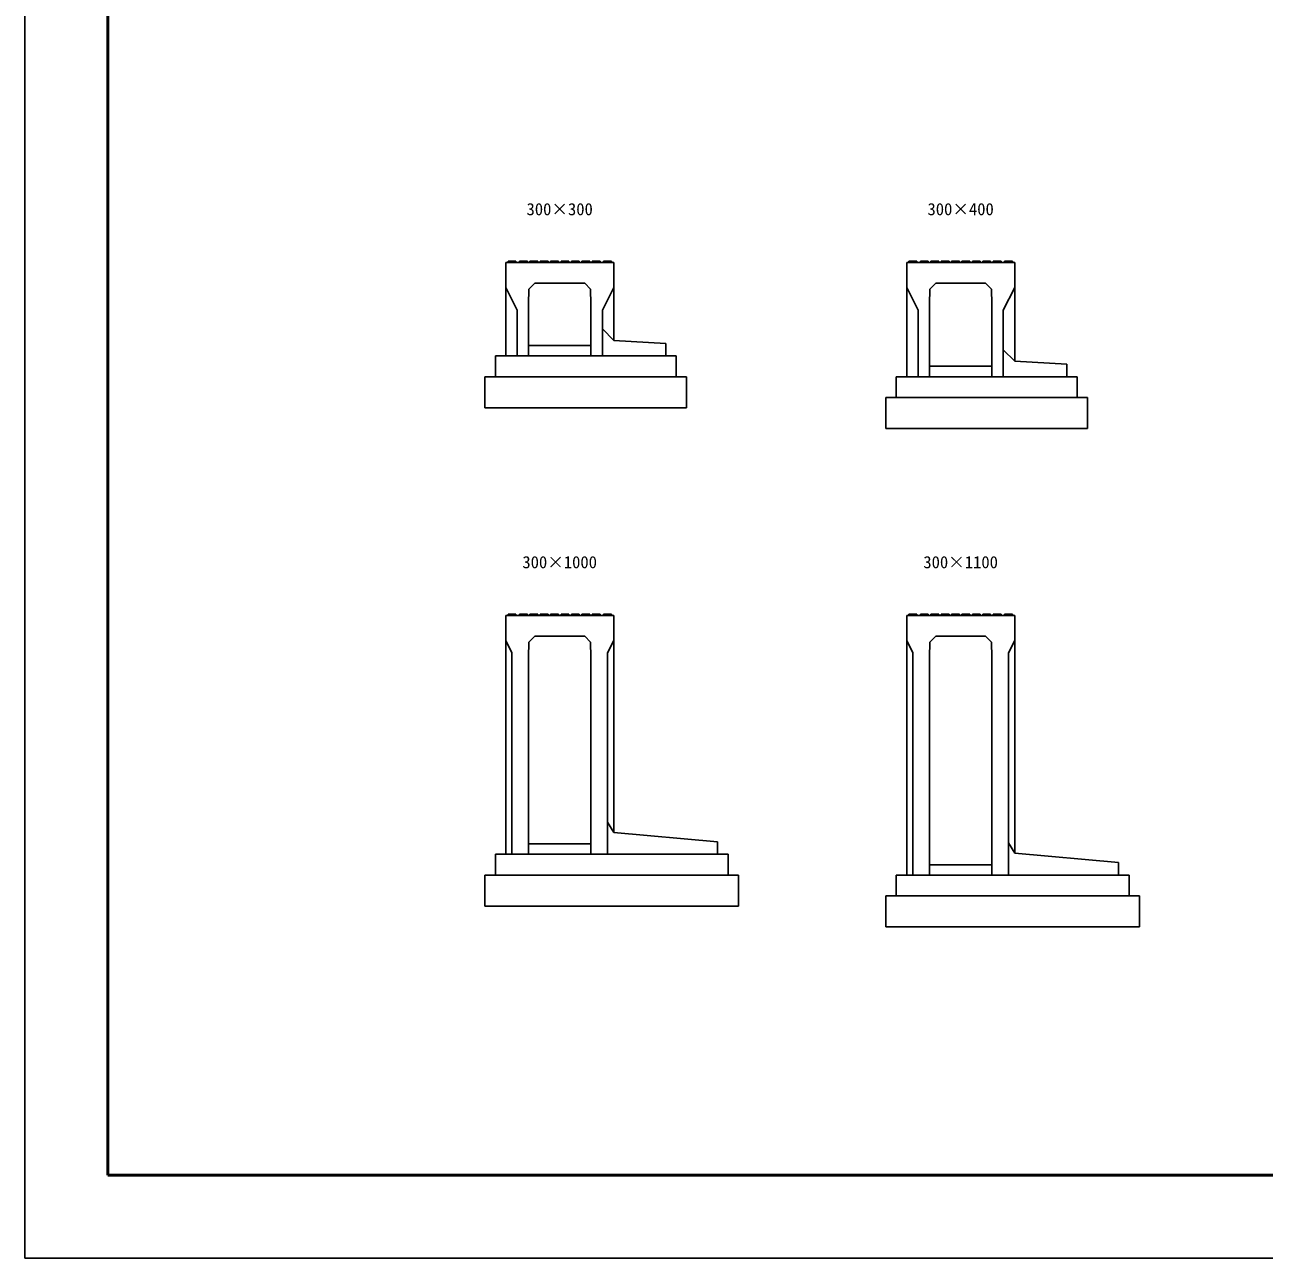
# Model space of a CAD drawing. Units: millimetres, scale not verified. Extents: x -16800 to 16800, y -5940 to 5940.
# Drawn here: x -16800 to -10834, y -5940 to 0 of the extents above; entities that cross this region are included whole.
import ezdxf
from ezdxf.enums import TextEntityAlignment as Align

# ---------------------------------------------------------------- set-up
doc = ezdxf.new("R2010")
doc.units = ezdxf.units.MM
doc.header["$LTSCALE"] = 20
for name, color, linetype, lineweight in [('0-1_Defpoints', 5, 'Continuous', 25), ('0-2_HATCH', 6, 'Continuous', 25), ('0-5_OUTLINE', 3, 'Continuous', 25), ('0-6_TXT', 7, 'Continuous', 25), ('0-7_WAKU', 3, 'Continuous', 25)]:
    doc.layers.add(name, color=color, linetype=linetype, lineweight=lineweight)
doc.styles.add('ＭＳ ゴシック', font='')
doc.styles.get('ＭＳ ゴシック').set_extended_font_data('MS Gothic')

msp = doc.modelspace()

# ---------------------------------------------------------------- linework, layer by layer
at = {"layer": '0-1_Defpoints'}
msp.add_lwpolyline([(-16800, -5940), (0, -5940), (0, 5940), (-16800, 5940)], close=True, dxfattribs=at)
at = {"layer": '0-2_HATCH'}
for p, q in [((-14475, -1144.84), (-14474, -1138.34)), ((-14474, -1138.34), (-14436, -1138.34)), ((-14435, -1144.84), (-14436, -1138.34)), ((-14420, -1144.84), (-14419, -1138.34)), ((-14419, -1138.34), (-14381, -1138.34)), ((-14380, -1144.84), (-14381, -1138.34)), ((-14370, -1144.84), (-14369, -1138.34)), ((-14369, -1138.34), (-14331, -1138.34)), ((-14330, -1144.84), (-14331, -1138.34)), ((-14320, -1144.84), (-14319, -1138.34)), ((-14319, -1138.34), (-14281, -1138.34)), ((-14280, -1144.84), (-14281, -1138.34)), ((-14270, -1144.84), (-14269, -1138.34)), ((-14269, -1138.34), (-14231, -1138.34)), ((-14230, -1144.84), (-14231, -1138.34)), ((-14220, -1144.84), (-14219, -1138.34)), ((-14181, -1138.34), (-14219, -1138.34)), ((-14180, -1144.84), (-14181, -1138.34)), ((-14170, -1144.84), (-14169, -1138.34)), ((-14131, -1138.34), (-14169, -1138.34)), ((-14130, -1144.84), (-14131, -1138.34)), ((-14120, -1144.84), (-14119, -1138.34)), ((-14081, -1138.34), (-14119, -1138.34)), ((-14080, -1144.84), (-14081, -1138.34)), ((-14070, -1144.84), (-14069, -1138.34)), ((-14031, -1138.34), (-14069, -1138.34)), ((-14030, -1144.84), (-14031, -1138.34)), ((-14015, -1144.84), (-14014, -1138.34)), ((-13976, -1138.34), (-14014, -1138.34)), ((-13975, -1144.84), (-13976, -1138.34)), ((-12545, -1144.84), (-12544, -1138.34)), ((-12544, -1138.34), (-12506, -1138.34)), ((-12505, -1144.84), (-12506, -1138.34)), ((-12490, -1144.84), (-12489, -1138.34)), ((-12489, -1138.34), (-12451, -1138.34)), ((-12450, -1144.84), (-12451, -1138.34)), ((-12440, -1144.84), (-12439, -1138.34)), ((-12439, -1138.34), (-12401, -1138.34)), ((-12400, -1144.84), (-12401, -1138.34)), ((-12390, -1144.84), (-12389, -1138.34)), ((-12389, -1138.34), (-12351, -1138.34)), ((-12350, -1144.84), (-12351, -1138.34)), ((-12340, -1144.84), (-12339, -1138.34)), ((-12339, -1138.34), (-12301, -1138.34)), ((-12300, -1144.84), (-12301, -1138.34)), ((-12290, -1144.84), (-12289, -1138.34)), ((-12251, -1138.34), (-12289, -1138.34)), ((-12250, -1144.84), (-12251, -1138.34)), ((-12240, -1144.84), (-12239, -1138.34)), ((-12201, -1138.34), (-12239, -1138.34)), ((-12200, -1144.84), (-12201, -1138.34)), ((-12190, -1144.84), (-12189, -1138.34)), ((-12151, -1138.34), (-12189, -1138.34)), ((-12150, -1144.84), (-12151, -1138.34)), ((-12140, -1144.84), (-12139, -1138.34)), ((-12101, -1138.34), (-12139, -1138.34)), ((-12100, -1144.84), (-12101, -1138.34)), ((-12085, -1144.84), (-12084, -1138.34)), ((-12046, -1138.34), (-12084, -1138.34)), ((-12045, -1144.84), (-12046, -1138.34)), ((-14475, -2844.84), (-14474, -2838.34)), ((-14474, -2838.34), (-14436, -2838.34)), ((-14435, -2844.84), (-14436, -2838.34)), ((-14420, -2844.84), (-14419, -2838.34)), ((-14419, -2838.34), (-14381, -2838.34)), ((-14380, -2844.84), (-14381, -2838.34)), ((-14370, -2844.84), (-14369, -2838.34)), ((-14369, -2838.34), (-14331, -2838.34)), ((-14330, -2844.84), (-14331, -2838.34)), ((-14320, -2844.84), (-14319, -2838.34)), ((-14319, -2838.34), (-14281, -2838.34)), ((-14280, -2844.84), (-14281, -2838.34)), ((-14270, -2844.84), (-14269, -2838.34)), ((-14269, -2838.34), (-14231, -2838.34)), ((-14230, -2844.84), (-14231, -2838.34)), ((-14220, -2844.84), (-14219, -2838.34)), ((-14181, -2838.34), (-14219, -2838.34)), ((-14180, -2844.84), (-14181, -2838.34)), ((-14170, -2844.84), (-14169, -2838.34)), ((-14131, -2838.34), (-14169, -2838.34)), ((-14130, -2844.84), (-14131, -2838.34)), ((-14120, -2844.84), (-14119, -2838.34)), ((-14081, -2838.34), (-14119, -2838.34)), ((-14080, -2844.84), (-14081, -2838.34)), ((-14070, -2844.84), (-14069, -2838.34)), ((-14031, -2838.34), (-14069, -2838.34)), ((-14030, -2844.84), (-14031, -2838.34)), ((-14015, -2844.84), (-14014, -2838.34)), ((-13976, -2838.34), (-14014, -2838.34)), ((-13975, -2844.84), (-13976, -2838.34)), ((-12545, -2844.84), (-12544, -2838.34)), ((-12544, -2838.34), (-12506, -2838.34)), ((-12505, -2844.84), (-12506, -2838.34)), ((-12490, -2844.84), (-12489, -2838.34)), ((-12489, -2838.34), (-12451, -2838.34)), ((-12450, -2844.84), (-12451, -2838.34)), ((-12440, -2844.84), (-12439, -2838.34)), ((-12439, -2838.34), (-12401, -2838.34)), ((-12400, -2844.84), (-12401, -2838.34)), ((-12390, -2844.84), (-12389, -2838.34)), ((-12389, -2838.34), (-12351, -2838.34)), ((-12350, -2844.84), (-12351, -2838.34)), ((-12340, -2844.84), (-12339, -2838.34)), ((-12339, -2838.34), (-12301, -2838.34)), ((-12300, -2844.84), (-12301, -2838.34)), ((-12290, -2844.84), (-12289, -2838.34)), ((-12251, -2838.34), (-12289, -2838.34)), ((-12250, -2844.84), (-12251, -2838.34)), ((-12240, -2844.84), (-12239, -2838.34)), ((-12201, -2838.34), (-12239, -2838.34)), ((-12200, -2844.84), (-12201, -2838.34)), ((-12190, -2844.84), (-12189, -2838.34)), ((-12151, -2838.34), (-12189, -2838.34)), ((-12150, -2844.84), (-12151, -2838.34)), ((-12140, -2844.84), (-12139, -2838.34)), ((-12101, -2838.34), (-12139, -2838.34)), ((-12100, -2844.84), (-12101, -2838.34)), ((-12085, -2844.84), (-12084, -2838.34)), ((-12046, -2838.34), (-12084, -2838.34)), ((-12045, -2844.84), (-12046, -2838.34))]:
    msp.add_line(p, q, dxfattribs=at)
at = {"layer": '0-5_OUTLINE'}
for p, q in [((-14485, -1144.84), (-14485, -1594.84)), ((-13965, -1144.84), (-14485, -1144.84)), ((-13965, -1144.84), (-13965, -1519.84)), ((-12555, -1144.84), (-12555, -1694.84)), ((-12035, -1144.84), (-12555, -1144.84)), ((-12035, -1144.84), (-12035, -1619.84)), ((-14345, -1244.84), (-14373.21, -1273.05)), ((-12415, -1244.84), (-12443.21, -1273.05)), ((-14485, -1264.84), (-14430, -1374.84)), ((-14373.21, -1273.05), (-14375, -1344.84)), ((-14075, -1344.84), (-14076.8, -1273.05)), ((-13965, -1264.84), (-14020, -1374.84)), ((-12443.21, -1273.05), (-12445, -1344.84)), ((-12145, -1344.84), (-12146.8, -1273.05)), ((-14375, -1344.84), (-14375, -1594.84)), ((-14075, -1344.84), (-14075, -1594.84)), ((-12445, -1344.84), (-12445, -1694.84)), ((-14430, -1374.84), (-14430, -1594.84)), ((-14020, -1374.84), (-14020, -1594.84)), ((-14375, -1544.84), (-14075, -1544.84)), ((-13715, -1534.84), (-13715, -1594.84)), ((-14535, -1594.84), (-14535, -1694.84)), ((-14535, -1594.84), (-13665, -1594.84)), ((-14485, -1594.84), (-14375, -1594.84)), ((-14075, -1594.84), (-13715, -1594.84)), ((-13665, -1594.84), (-13665, -1694.84)), ((-12445, -1644.84), (-12145, -1644.84)), ((-11785, -1634.84), (-11785, -1694.84)), ((-14585, -1694.84), (-14585, -1844.84)), ((-14585, -1694.84), (-13615, -1694.84)), ((-13615, -1694.84), (-13615, -1844.84)), ((-12605, -1694.84), (-12605, -1794.84)), ((-12605, -1694.84), (-11735, -1694.84)), ((-12555, -1694.84), (-12445, -1694.84)), ((-11735, -1694.84), (-11735, -1794.84)), ((-14585, -1844.84), (-13615, -1844.84)), ((-12655, -1794.84), (-12655, -1944.84)), ((-12655, -1794.84), (-11685, -1794.84)), ((-11685, -1794.84), (-11685, -1944.84)), ((-12655, -1944.84), (-11685, -1944.84)), ((-14485, -2844.84), (-14485, -3994.84)), ((-13965, -2844.84), (-14485, -2844.84)), ((-13965, -2844.84), (-13965, -3889.84)), ((-12555, -2844.84), (-12555, -4094.84)), ((-12035, -2844.84), (-12555, -2844.84)), ((-12035, -2844.84), (-12035, -3989.84)), ((-14485, -2964.84), (-14455, -3024.84)), ((-14373.21, -2973.05), (-14375, -3044.84)), ((-14345, -2944.84), (-14373.21, -2973.05)), ((-14345, -2944.84), (-14105, -2944.84)), ((-14105, -2944.84), (-14076.8, -2973.05)), ((-14075, -3044.84), (-14076.8, -2973.05)), ((-13965, -2964.84), (-13995, -3024.84)), ((-12555, -2964.84), (-12525, -3024.84)), ((-12443.21, -2973.05), (-12445, -3044.84)), ((-12415, -2944.84), (-12443.21, -2973.05)), ((-12415, -2944.84), (-12175, -2944.84)), ((-12175, -2944.84), (-12146.8, -2973.05)), ((-12145, -3044.84), (-12146.8, -2973.05)), ((-12035, -2964.84), (-12065, -3024.84)), ((-14455, -3024.84), (-14455, -3994.84)), ((-13995, -3024.84), (-13995, -3994.84)), ((-12525, -3024.84), (-12525, -4094.84)), ((-12065, -3024.84), (-12065, -4094.84)), ((-14375, -3044.84), (-14375, -3994.84)), ((-14075, -3044.84), (-14075, -3994.84)), ((-12445, -3044.84), (-12445, -4094.84)), ((-12145, -3044.84), (-12145, -4094.84)), ((-13995, -3839.84), (-13965, -3889.84)), ((-13965, -3889.84), (-13465, -3934.84)), ((-13465, -3934.84), (-13465, -3994.84)), ((-14535, -3994.84), (-14535, -4094.84)), ((-14535, -3994.84), (-13415, -3994.84)), ((-14485, -3994.84), (-14375, -3994.84)), ((-14375, -3944.84), (-14075, -3944.84)), ((-14075, -3994.84), (-13465, -3994.84)), ((-13415, -3994.84), (-13415, -4094.84)), ((-12065, -3939.84), (-12035, -3989.84)), ((-12035, -3989.84), (-11535, -4034.84)), ((-12445, -4044.84), (-12145, -4044.84)), ((-11535, -4034.84), (-11535, -4094.84)), ((-14585, -4094.84), (-14585, -4244.84)), ((-14585, -4094.84), (-13365, -4094.84)), ((-13365, -4094.84), (-13365, -4244.84)), ((-12605, -4094.84), (-12605, -4194.84)), ((-12605, -4094.84), (-11485, -4094.84)), ((-12555, -4094.84), (-12445, -4094.84)), ((-12145, -4094.84), (-11535, -4094.84)), ((-11485, -4094.84), (-11485, -4194.84)), ((-12655, -4194.84), (-12655, -4344.84)), ((-12655, -4194.84), (-11435, -4194.84)), ((-11435, -4194.84), (-11435, -4344.84)), ((-14585, -4244.84), (-13365, -4244.84)), ((-12655, -4344.84), (-11435, -4344.84))]:
    msp.add_line(p, q, dxfattribs=at)
for points in [[(-14345, -1244.84), (-14105, -1244.84), (-14076.8, -1273.05)], [(-12415, -1244.84), (-12175, -1244.84), (-12146.8, -1273.05)], [(-12555, -1264.84), (-12500, -1374.84), (-12500, -1694.84)], [(-12035, -1264.84), (-12090, -1374.84), (-12090, -1694.84)], [(-12145, -1344.84), (-12145, -1694.84), (-11785, -1694.84)], [(-14020, -1464.84), (-13965, -1519.84), (-13715, -1534.84)], [(-12090, -1564.84), (-12035, -1619.84), (-11785, -1634.84)]]:
    msp.add_lwpolyline(points, dxfattribs=at)
at = {"layer": '0-7_WAKU', "lineweight": 50}
msp.add_lwpolyline([(-16400, -5540), (-400, -5540), (-400, 5540), (-16400, 5540)], close=True, dxfattribs=at)

# ---------------------------------------------------------------- texts
at = {"layer": '0-6_TXT', "style": 'ＭＳ ゴシック'}
for s, p in [('300×300', (-14385, -934.84)), ('300×400', (-12455, -934.84)), ('300×1000', (-14405, -2634.84)), ('300×1100', (-12475, -2634.84))]:
    msp.add_text(s, height=58.65, dxfattribs=at).set_placement(p, align=Align.BOTTOM_LEFT)

doc.saveas('drawing.dxf')
